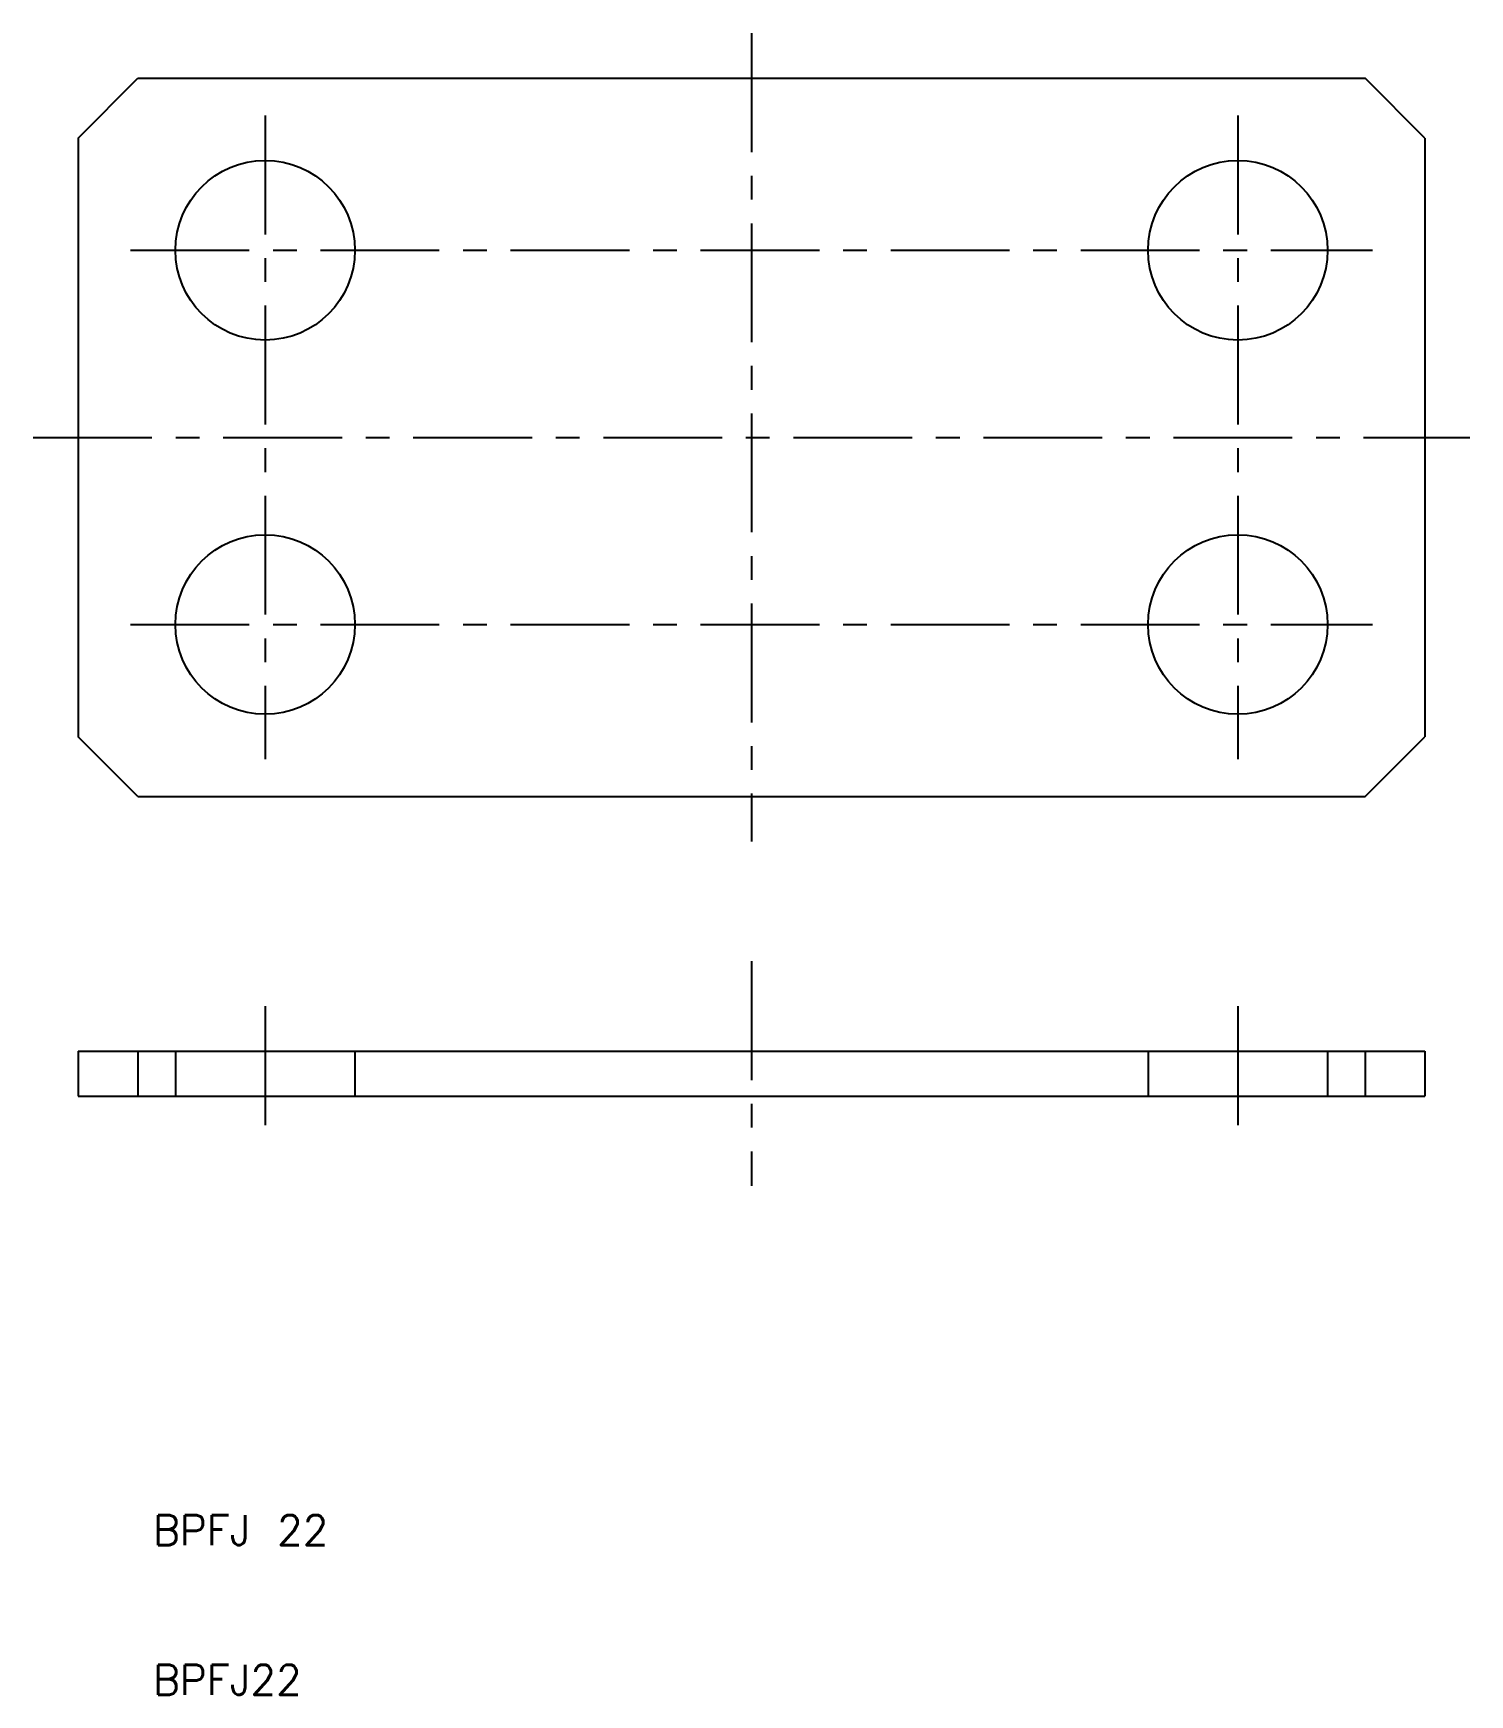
# Model space of a CAD drawing. Extents: x 2 to 98, y 10 to 121.
import ezdxf

# ---------------------------------------------------------------- set-up
doc = ezdxf.new("R2010")
doc.units = 0
doc.header["$LTSCALE"] = 0.25
doc.linetypes.add('CENTER', pattern=[50.8, 31.75, -6.35, 6.35, -6.35])
doc.linetypes.add('DASHED', pattern=[19.05, 12.7, -6.35])
doc.layers.get('0').update_dxf_attribs({"linetype": 'CONTINUOUS'})
doc.layers.add('CENTER', color=1, linetype='CENTER')
doc.styles.get("Standard").update_dxf_attribs({"font": 'txt.shx', "bigfont": 'extfont.shx'})

msp = doc.modelspace()

# ---------------------------------------------------------------- linework, layer by layer
for p, q in [((5, 114), (9, 118)), ((9, 118), (91, 118)), ((95, 114), (91, 118)), ((5, 114), (5, 74)), ((95, 114), (95, 74)), ((9, 70), (5, 74)), ((91, 70), (95, 74)), ((9, 70), (91, 70)), ((5, 53), (95, 53)), ((5, 53), (5, 50)), ((9, 53), (9, 50)), ((91, 53), (91, 50)), ((95, 53), (95, 50)), ((5, 50), (95, 50))]:
    msp.add_line(p, q)
at = {"color": 3, "linetype": 'DASHED'}
for p, q in [((11.5, 53), (11.5, 50)), ((23.5, 53), (23.5, 50)), ((76.5, 53), (76.5, 50)), ((88.5, 53), (88.5, 50))]:
    msp.add_line(p, q, dxfattribs=at)
for centre in [(17.5, 106.5), (82.5, 106.5), (17.5, 81.5), (82.5, 81.5)]:
    msp.add_circle(centre, 6)
at = {"layer": 'CENTER', "color": 1, "linetype": 'CENTER'}
for p, q in [((50, 121), (50, 67)), ((17.5, 115.5), (17.5, 72.5)), ((82.5, 115.5), (82.5, 72.5)), ((8.5, 106.5), (91.5, 106.5)), ((2, 94), (98, 94)), ((8.5, 81.5), (91.5, 81.5)), ((50, 59), (50, 44)), ((17.5, 56), (17.5, 47)), ((82.5, 56), (82.5, 47))]:
    msp.add_line(p, q, dxfattribs=at)

# ---------------------------------------------------------------- texts
for s, p in [('BPFJ 22', (10, 20)), ('BPFJ22', (10, 10))]:
    msp.add_text(s, height=2).set_placement(p)

doc.saveas('drawing.dxf')
